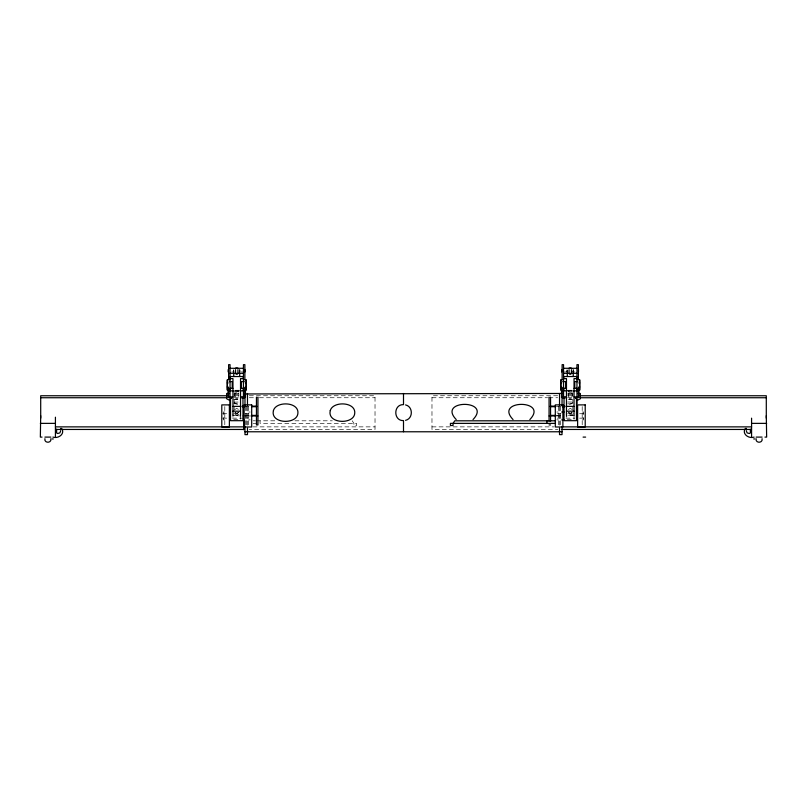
<?xml version="1.0" encoding="UTF-8"?>
<svg xmlns="http://www.w3.org/2000/svg" width="807" height="807" viewBox="0 0 807 807"><rect width="100%" height="100%" fill="white"/><g stroke="black" fill="none" stroke-linecap="round" stroke-linejoin="round"><path stroke-width="0.61" stroke-dasharray="4.04 3.03" d="M234.161 395.329C233.98 392.767 237.762 391.677 238.963 393.937M239.629 372.501L239.629 369.162M573.141 372.501L573.141 369.162M234.04 402.179L239.316 401.997M568.037 393.937C569.238 391.677 573.02 392.767 572.829 395.329M234.867 409.472L236.733 408.413L238.59 409.472M238.59 412.548L236.733 413.608L234.867 412.548M568.41 409.472L570.267 408.413L572.133 409.472M572.133 412.548L570.267 413.608L568.41 412.548M238.559 412.427L236.744 413.174L234.928 412.427M572.062 412.427L570.256 413.174L568.441 412.427M573.374 413.719L571.396 414.848L568.047 414.415M574.362 415.494L565.989 415.958M569.581 404.458L572.819 402.754M234.544 391.425L239.255 390.86M238.943 414.415L236.744 415L233.626 413.719M568.047 391.425L570.256 390.84L572.456 391.425M237.853 398.749L235.634 398.749M237.853 399.223L235.634 399.223M571.366 398.749L569.147 398.749M571.366 399.223L569.147 399.223M239.709 371.724L240.123 370.05M573.222 371.724L573.636 370.05M231.78 371.946L234.393 371.946M238.983 371.946L242.584 371.946M564.436 371.946L567.906 371.946M572.486 371.946L574.917 371.946M235.19 390.255L239.336 390.255M567.664 390.255L571.81 390.255M235.483 390.538L239.255 390.538M567.745 390.538L571.507 390.538M567.745 390.86L570.256 390.86M235.483 391.012L239.255 391.012M567.745 391.012L571.507 391.012M234.161 393.473L239.175 393.473M567.825 393.473L572.839 393.473M233.969 394.371L239.175 394.371M567.825 394.371L573.031 394.371M234.262 395.753L239.286 395.753M249.343 395.753L375.023 395.753L375.023 429.455L249.202 429.455M557.657 395.753L431.977 395.753L431.977 429.455L557.798 429.455M567.714 395.753L572.738 395.753M234.262 397.74L239.286 397.74M249.343 397.74L258.139 397.74M259.4 397.74L375.023 397.74M431.977 397.74L547.6 397.74M548.861 397.74L557.657 397.74M567.714 397.74L572.738 397.74M233.626 399.415L238.569 399.415M568.37 399.415L573.313 399.415M567.674 401.997L572.95 402.057M233.626 403.823L239.316 403.833M567.674 403.833L573.313 403.823M244.592 406.698L250.654 406.698M556.346 406.698L561.198 406.698M224.8 412.014L223.307 412.014L223.307 419.872L224.8 419.872M248.687 412.014L250.18 412.014M556.82 412.014L558.313 412.014M582.2 412.014L583.683 412.014L583.683 419.872L582.2 419.872M222.621 413.739L227.564 413.739M233.748 413.739L240.526 413.739M244.864 413.739L249.807 413.739M557.375 413.739L561.077 413.739M567.735 413.739L574.039 413.739M579.608 413.739L584.55 413.739M233.758 415.393L238.6 415.393M244.642 415.393L250.684 415.393M556.316 415.393L561.147 415.393M568.4 415.393L573.242 415.393M241.011 415.958L232.638 415.494M242.221 415.958L250.684 415.958M556.316 415.958L561.147 415.958M222.621 418.147L227.564 418.147M232.507 418.147L243.623 418.147M244.864 418.147L249.807 418.147M557.375 418.147L561.077 418.147M566.02 418.147L574.665 418.147M579.608 418.147L584.55 418.147M248.687 419.872L250.18 419.872M556.82 419.872L558.313 419.872M253.095 420.81L255.416 420.81M256.576 420.81L276.246 420.81M294.928 420.81L332.302 420.81M253.095 423.372L257.736 423.372M252.974 426.873L375.023 426.873M431.977 426.873L554.026 426.873M236.744 390.84L238.943 391.425M234.181 402.754L237.419 404.458M352.235 420.81L353.93 423.372L353.93 425.521L356.583 425.521L356.583 423.372L260.056 423.372L260.056 420.81M566.918 370.827L567.361 372.501M233.405 370.827L233.859 372.501M582.2 406.577L582.2 425.36M574.039 415.222L574.039 419.499L566.474 419.499L566.474 414.395M573.222 370.05L573.222 372.612M572.849 392.585L572.849 406.899M572.829 407.323L572.829 410.511M567.291 369.909L567.291 372.612M566.887 369.909L566.887 372.43M560.532 406.597L560.532 426.177M559.523 406.91L559.523 426.227M558.313 406.577L558.313 425.36M248.687 406.577L248.687 425.36M247.477 406.91L247.477 426.227M246.468 406.597L246.468 426.177M245.288 406.577L245.288 425.36M240.526 415.222L240.526 419.499L232.961 419.499L232.961 414.395M239.709 370.05L239.709 372.612M234.151 392.585L234.161 410.511M233.778 369.909L233.778 372.612M233.374 369.909L233.374 372.43M224.8 406.577L224.8 425.36M573.111 370.827A2.855 2.855 0 0 1 572.728 372.259M239.598 370.827L239.215 372.259A2.855 2.855 0 0 0 239.598 370.827M234.887 393.241L234.887 396.308L236.744 397.367L237.813 397.084L238.892 395.238L238.6 393.241L236.744 392.172L234.887 393.241M568.39 393.241L568.39 396.308L569.177 397.084L571.326 397.084L572.405 395.238L572.113 393.241L570.256 392.172L568.39 393.241M567.775 372.259L567.392 370.827A2.855 2.855 0 0 0 567.775 372.259"/><path stroke-width="1.21" d="M60.707 430.807L59.869 432.915L57.67 433.49L56.621 432.976L56.621 429.072M746.667 429.697L746.233 428.426L745.285 428.497C741.593 433.995 748.896 439.028 754.121 437.101M473.023 419.539C492.482 399.324 436.758 399.324 456.217 419.539M529.856 419.539C549.305 399.324 493.591 399.324 513.05 419.539M577.126 400.484L580.364 398.779L580.364 393.473L577.862 393.473M405.568 420.336C413.234 418.651 413.234 406.607 405.568 404.912M237.48 373.964L236.007 373.964M570.993 373.964L569.52 373.964M242.14 397.821L244.279 397.357M242.14 398.295L244.279 397.831M575.643 397.821L577.792 397.357M575.643 398.295L577.792 397.639M230.045 368.295L243.442 368.295M563.548 368.295L576.955 368.295M230.045 373.298L235.553 373.298M237.934 373.298L243.442 373.298M563.548 373.298L569.066 373.298M571.447 373.298L576.955 373.298M230.045 379.653L227.302 379.653L227.302 390.255L228.613 390.255M243.442 379.653L246.185 379.653L246.185 390.255L244.874 390.275M563.548 379.653L560.815 379.653L560.815 390.255L562.126 390.275M576.955 379.653L579.698 379.653L579.698 390.255L578.387 390.255M227.302 380.309L227.302 389.599M246.185 380.309L246.185 389.599M560.815 380.309L560.815 389.599M579.698 380.309L579.698 389.599M229.208 381.61L232.245 381.61L232.245 388.288M244.279 381.61L241.243 381.61L241.243 388.288M562.721 381.61L565.757 381.61L565.757 388.288M577.792 381.61L574.755 381.61L574.755 388.288M227.302 382.932L228.189 382.932M245.288 382.932L246.185 382.932M560.815 382.932L561.702 382.932M578.801 382.932L579.698 382.932M227.302 386.977L228.189 386.977M245.288 386.977L246.185 386.977M560.815 386.977L561.702 386.977M578.801 386.977L579.698 386.977M232.961 388.288L230.267 388.288L230.267 390.255M240.526 388.288L244.279 388.288M562.721 388.288L566.474 388.288M574.039 388.288L576.793 388.288L576.793 390.255M229.208 390.86L234.232 390.86M240.506 390.86L244.279 390.86M562.721 390.86L566.484 390.86M572.768 390.86L577.792 390.86M229.138 393.473L226.636 393.473L226.636 398.779L229.874 400.484M562.025 393.473L244.975 393.957M226.717 395.753L40.703 395.753L40.703 418.157M580.283 395.753L766.297 395.753L766.297 418.157M232.961 396.873L230.52 396.873L230.52 420.689L242.968 420.689L242.968 396.873L240.526 396.873M566.474 396.873L564.032 396.873L564.032 420.689L576.48 420.689L576.48 396.873L574.039 396.873M40.703 397.74L226.717 397.74M580.283 397.74L766.297 397.74M242.161 406.133L244.592 406.133M251.865 406.133L256.727 406.133M550.273 406.133L555.135 406.133M562.408 406.133L564.839 406.133M232.961 406.375L240.526 406.375M566.474 406.375L574.039 406.375M242.161 406.698L244.592 406.698M251.865 406.698L256.727 406.698M550.273 406.698L555.135 406.698M562.408 406.698L564.839 406.698M232.961 411.187L240.526 411.187M566.474 411.187L574.039 411.187M561.702 412.014L564.032 412.014M251.895 415.393L256.727 415.393M550.273 415.393L555.105 415.393M40.703 415.696L40.35 437.101L42.035 437.101M766.297 415.696L766.65 437.101L764.965 437.101M251.895 415.958L257.937 415.958M549.063 415.958L555.105 415.958M561.702 419.872L564.032 419.872M555.065 420.81L454.765 420.81L453.07 423.372L453.07 425.521L450.417 425.521L450.417 423.372L555.065 423.372M40.35 423.372L55.421 423.372M751.579 423.372L766.65 423.372M549.063 424.936L550.556 424.936M55.421 426.873L244.168 426.873M561.581 426.873L751.579 426.873M56.682 429.455L244.168 429.455M561.581 429.455L750.318 429.455M244.975 431.775L562.025 431.775M44.91 437.101L50.861 437.101M52.879 437.101C58.104 439.028 65.407 433.995 61.715 428.497L60.767 428.426L60.333 429.697M583.088 437.101L585.63 437.101M756.139 437.101L762.09 437.101M52.142 438.947L53.333 438.947M753.667 438.947L754.858 438.947M562.721 397.357L564.86 397.821M562.721 397.831L564.86 398.295M229.208 397.357L231.347 397.821M231.347 398.295L229.208 397.639M746.293 430.807L747.131 432.915L749.33 433.49L750.379 432.976L750.379 429.072M762.09 438.726C763.119 443.396 755.1 443.396 756.139 438.726M751.579 418.157L751.579 437.101M578.982 390.275L578.982 397.538L576.955 397.538L576.955 364.653L578.387 364.653L578.387 379.653M578.488 369.636L578.488 371.946M578.387 387.602L578.387 397.538M577.015 399.415L577.015 403.823M574.039 414.98L574.039 378.594L576.793 378.594L576.793 376.536L563.78 376.536L563.78 378.594L566.474 378.594L566.474 414.98M573.222 373.348L573.222 376.536M571.447 369.667L571.447 372.047M569.066 369.667L569.066 372.047M567.291 373.348L567.291 376.536M563.78 388.288L563.78 390.255M563.548 397.538L563.548 364.653L562.126 364.653L562.126 379.653M562.126 387.602L562.025 405.8M562.025 428.144L562.025 434.63L559.523 434.63L559.523 428.144M561.692 369.636L561.692 371.946M561.531 390.275L561.531 397.538M559.523 393.473L559.523 405.8M550.556 397.105L550.556 421.304M549.063 397.105L549.063 421.304M546.944 420.81L546.944 423.372M403.5 393.473L403.5 404.64C393.241 404.257 393.241 421.002 403.5 420.608L403.5 431.775M257.937 397.105L257.937 424.936L256.444 424.936L256.444 397.105M247.477 393.473L247.477 405.8M247.477 428.144L247.477 434.63L244.975 434.63L244.975 426.025M245.469 390.275L245.469 397.538M244.975 369.636L244.975 371.946M244.975 395.178L244.975 396.822M244.975 397.105L244.975 405.8M244.874 379.653L244.874 364.653L243.442 364.653L243.442 397.538M244.874 387.602L244.874 397.538M243.785 419.822L243.785 429.758M243.28 388.288L243.28 390.255M240.526 414.98L240.526 378.594L243.28 378.594L243.28 376.536L230.267 376.536L230.267 378.594L232.961 378.594L232.961 414.98M239.709 373.348L239.709 376.536M237.934 369.667L237.934 372.047M235.553 369.667L235.553 372.047M233.778 373.348L233.778 376.536M229.924 399.415L229.924 403.823M228.613 379.653L228.613 364.653L230.045 364.653L230.045 397.538L228.018 397.538L228.018 390.275M228.613 387.602L228.613 397.538M228.179 369.636L228.179 371.946M55.421 417.199L55.421 437.101M50.861 438.726C51.9 443.396 43.881 443.396 44.91 438.726M235.311 368.355A2.855 2.855 0 0 1 238.176 368.355M568.824 368.355A2.855 2.855 0 0 1 571.679 368.355M273.432 410.561C270.254 423.433 294.797 424.754 297.662 414.697C300.84 401.815 276.297 400.494 273.432 410.561M330.265 410.561C327.087 423.433 351.63 424.754 354.495 414.697C357.672 401.815 333.13 400.494 330.265 410.561M238.176 373.308L235.311 373.308A2.855 2.855 0 0 0 238.176 373.308M571.679 373.308L568.824 373.308A2.855 2.855 0 0 0 571.679 373.308M229.37 404.892L221.794 404.892L221.794 426.994L229.37 426.994L229.37 404.892M251.693 404.892L244.118 404.892L244.118 426.994L251.693 426.994L251.693 404.892M562.883 404.892L555.307 404.892L555.307 426.994L562.883 426.994L562.883 404.892M585.206 404.892L577.63 404.892L577.63 426.994L585.206 426.994L585.206 404.892"/></g></svg>
